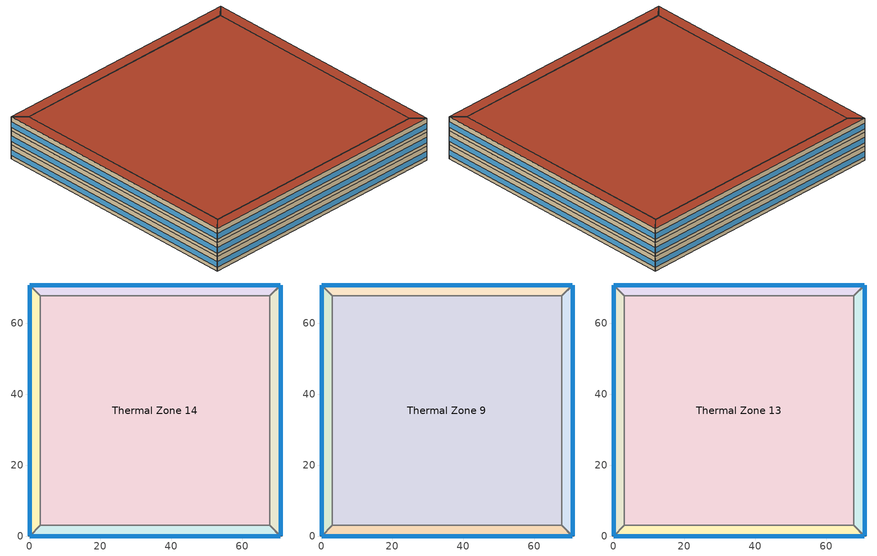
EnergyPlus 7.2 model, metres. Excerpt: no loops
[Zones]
Thermal Zone 14
 floor ground (000_ExtSlabCarpet_4in_ClimateZone 1-8): 3,3 3,67.71 67.71,67.71 67.71,3 z0
 wall to Thermal Zone 12 (000_Interior Wall): 67.71,3 67.71,67.71 z0:4
 wall to Thermal Zone 15 (000_Interior Wall): 67.71,67.71 3,67.71 z0:4
 wall to Thermal Zone 10 (000_Interior Wall): 3,67.71 3,3 z0:4
 wall to Thermal Zone 8 (000_Interior Wall): 3,3 67.71,3 z0:4
Thermal Zone 15
 floor ground (000_ExtSlabCarpet_4in_ClimateZone 1-8): 0,70.71 70.71,70.71 67.71,67.71 3,67.71 z0
 wall outside (ASHRAE_189.1-2009_ExtWall_SteelFrame_ClimateZone 4-8): 70.71,70.71 0,70.71 z0:4
 wall to Thermal Zone 12 (000_Interior Wall): 67.71,67.71 70.71,70.71 z0:4
 wall to Thermal Zone 10 (000_Interior Wall): 0,70.71 3,67.71 z0:4
 window (ASHRAE_189.1-2009_ExtWindow_ClimateZone 4-5): 70.69,70.71 0.03,70.71 z1:2.6
Thermal Zone 10
 floor ground (000_ExtSlabCarpet_4in_ClimateZone 1-8): 0,0 0,70.71 3,67.71 3,3 z0
 wall outside (ASHRAE_189.1-2009_ExtWall_SteelFrame_ClimateZone 4-8): 0,70.71 0,0 z0:4
 wall to Thermal Zone 8 (000_Interior Wall): 0,0 3,3 z0:4
 window (ASHRAE_189.1-2009_ExtWindow_ClimateZone 4-5): 0,70.69 0,0.03 z1:2.6
Thermal Zone 8
 floor ground (000_ExtSlabCarpet_4in_ClimateZone 1-8): 70.71,0 0,0 3,3 67.71,3 z0
 wall outside (ASHRAE_189.1-2009_ExtWall_SteelFrame_ClimateZone 4-8): 0,0 70.71,0 z0:4
 wall to Thermal Zone 12 (000_Interior Wall): 70.71,0 67.71,3 z0:4
 window (ASHRAE_189.1-2009_ExtWindow_ClimateZone 4-5): 0.03,0 70.69,0 z1:2.6
Thermal Zone 12
 floor ground (000_ExtSlabCarpet_4in_ClimateZone 1-8): 70.71,70.71 70.71,0 67.71,3 67.71,67.71 z0
 wall outside (ASHRAE_189.1-2009_ExtWall_SteelFrame_ClimateZone 4-8): 70.71,0 70.71,70.71 z0:4
 window (ASHRAE_189.1-2009_ExtWindow_ClimateZone 4-5): 70.71,0.03 70.71,70.69 z1:2.6
Thermal Zone 3
 floor to Thermal Zone 8 (000_Interior Floor): 70.71,0 0,0 3,3 67.71,3 z4
 wall outside (ASHRAE_189.1-2009_ExtWall_SteelFrame_ClimateZone 4-8): 0,0 70.71,0 z4:8
 wall to Thermal Zone 9 (000_Interior Wall): 67.71,3 3,3 z4:8
 wall to Thermal Zone 5 (000_Interior Wall): 70.71,0 67.71,3 z4:8
 wall to Thermal Zone 7 (000_Interior Wall): 3,3 0,0 z4:8
 window (ASHRAE_189.1-2009_ExtWindow_ClimateZone 4-5): 0.03,0 70.69,0 z5:6.6
Thermal Zone 9
 floor to Thermal Zone 14 (000_Interior Floor): 3,3 3,67.71 67.71,67.71 67.71,3 z4
 wall to Thermal Zone 11 (000_Interior Wall): 67.71,67.71 3,67.71 z4:8
 wall to Thermal Zone 7 (000_Interior Wall): 3,67.71 3,3 z4:8
 wall to Thermal Zone 5 (000_Interior Wall): 67.71,3 67.71,67.71 z4:8
Thermal Zone 11
 floor to Thermal Zone 15 (000_Interior Floor): 0,70.71 70.71,70.71 67.71,67.71 3,67.71 z4
 wall outside (ASHRAE_189.1-2009_ExtWall_SteelFrame_ClimateZone 4-8): 70.71,70.71 0,70.71 z4:8
 wall to Thermal Zone 5 (000_Interior Wall): 67.71,67.71 70.71,70.71 z4:8
 wall to Thermal Zone 7 (000_Interior Wall): 0,70.71 3,67.71 z4:8
 window (ASHRAE_189.1-2009_ExtWindow_ClimateZone 4-5): 70.69,70.71 0.03,70.71 z5:6.6
Thermal Zone 7
 floor to Thermal Zone 10 (000_Interior Floor): 0,0 0,70.71 3,67.71 3,3 z4
 wall outside (ASHRAE_189.1-2009_ExtWall_SteelFrame_ClimateZone 4-8): 0,70.71 0,0 z4:8
 window (ASHRAE_189.1-2009_ExtWindow_ClimateZone 4-5): 0,70.69 0,0.03 z5:6.6
Thermal Zone 5
 floor to Thermal Zone 12 (000_Interior Floor): 70.71,70.71 70.71,0 67.71,3 67.71,67.71 z4
 wall outside (ASHRAE_189.1-2009_ExtWall_SteelFrame_ClimateZone 4-8): 70.71,0 70.71,70.71 z4:8
 window (ASHRAE_189.1-2009_ExtWindow_ClimateZone 4-5): 70.71,0.03 70.71,70.69 z5:6.6
Thermal Zone 13
 floor to Thermal Zone 9 (000_Interior Floor): 3,3 3,67.71 67.71,67.71 67.71,3 z8
 wall to Thermal Zone 1 (000_Interior Wall): 3,67.71 3,3 z8:12
 wall to Thermal Zone 2 (000_Interior Wall): 3,3 67.71,3 z8:12
 wall to Thermal Zone 6 (000_Interior Wall): 67.71,67.71 3,67.71 z8:12
 wall to Thermal Zone 4 (000_Interior Wall): 67.71,3 67.71,67.71 z8:12
 roof outside (ASHRAE_189.1-2009_ExtRoof_IEAD_ClimateZone 2-5): 67.71,3 67.71,67.71 3,67.71 3,3 z12
Thermal Zone 6
 floor to Thermal Zone 11 (000_Interior Floor): 0,70.71 70.71,70.71 67.71,67.71 3,67.71 z8
 wall outside (ASHRAE_189.1-2009_ExtWall_SteelFrame_ClimateZone 4-8): 70.71,70.71 0,70.71 z8:12
 wall to Thermal Zone 1 (000_Interior Wall): 0,70.71 3,67.71 z8:12
 wall to Thermal Zone 4 (000_Interior Wall): 67.71,67.71 70.71,70.71 z8:12
 window (ASHRAE_189.1-2009_ExtWindow_ClimateZone 4-5): 70.69,70.71 0.03,70.71 z9:10.6
 roof outside (ASHRAE_189.1-2009_ExtRoof_IEAD_ClimateZone 2-5): 3,67.71 67.71,67.71 70.71,70.71 0,70.71 z12
Thermal Zone 2
 floor to Thermal Zone 3 (000_Interior Floor): 70.71,0 0,0 3,3 67.71,3 z8
 wall outside (ASHRAE_189.1-2009_ExtWall_SteelFrame_ClimateZone 4-8): 0,0 70.71,0 z8:12
 wall to Thermal Zone 4 (000_Interior Wall): 70.71,0 67.71,3 z8:12
 wall to Thermal Zone 1 (000_Interior Wall): 3,3 0,0 z8:12
 window (ASHRAE_189.1-2009_ExtWindow_ClimateZone 4-5): 0.03,0 70.69,0 z9:10.6
 roof outside (ASHRAE_189.1-2009_ExtRoof_IEAD_ClimateZone 2-5): 67.71,3 3,3 0,0 70.71,0 z12
Thermal Zone 4
 floor to Thermal Zone 5 (000_Interior Floor): 70.71,70.71 70.71,0 67.71,3 67.71,67.71 z8
 wall outside (ASHRAE_189.1-2009_ExtWall_SteelFrame_ClimateZone 4-8): 70.71,0 70.71,70.71 z8:12
 window (ASHRAE_189.1-2009_ExtWindow_ClimateZone 4-5): 70.71,0.03 70.71,70.69 z9:10.6
 roof outside (ASHRAE_189.1-2009_ExtRoof_IEAD_ClimateZone 2-5): 67.71,67.71 67.71,3 70.71,0 70.71,70.71 z12
Thermal Zone 1
 floor to Thermal Zone 7 (000_Interior Floor): 0,0 0,70.71 3,67.71 3,3 z8
 wall outside (ASHRAE_189.1-2009_ExtWall_SteelFrame_ClimateZone 4-8): 0,70.71 0,0 z8:12
 window (ASHRAE_189.1-2009_ExtWindow_ClimateZone 4-5): 0,70.69 0,0.03 z9:10.6
 roof outside (ASHRAE_189.1-2009_ExtRoof_IEAD_ClimateZone 2-5): 3,3 3,67.71 0,70.71 0,0 z12
[Site:Location]
San Francisco Intl Ap_CA_USA Design_Conditions: Latitude {deg}=37.62; Longitude {deg}=-122.4; Time Zone {hr}=-8; Elevation {m}=2
[SizingPeriod:DesignDay] Day of Month=21; Dry-Bulb Temperature Range Modifier Type=DefaultMultipliers; Barometric Pressure {Pa}=101301; Rain Indicator=No; Snow Indicator=No; Daylight Saving Time Indicator=No
Name | Month | Day Type | Maximum Dry-Bulb Temperature {C} | Daily Dry-Bulb Temperature Range {deltaC} | Humidity Condition Type | Wetbulb or DewPoint at Maximum Dry-Bulb {C} | Wind Speed {m/s} | Wind Direction {deg} | Solar Model Indicator | Sky Clearness | ASHRAE Clear Sky Optical Depth for Beam Irradiance (taub) | ASHRAE Clear Sky Optical Depth for Diffuse Irradiance (taud)
San Francisco Intl Ap Ann Hum_n 99% Condns DP=>MCDB | 1 | WinterDesignDay | 11.2 | 0 | Dewpoint | -1.2 | 2.2 | 150 | ASHRAEClearSky | 0
San Francisco Intl Ap Ann Clg .4% Condns WB=>MDB | 8 | SummerDesignDay | 25.7 | 8.5 | Wetbulb | 18.6 | 5.9 | 310 | ASHRAETau |  | 0.365 | 2.435
San Francisco Intl Ap Ann Clg 1% Condns WB=>MDB | 8 | SummerDesignDay | 23.9 | 8.5 | Wetbulb | 17.8 | 5.9 | 310 | ASHRAETau |  | 0.365 | 2.435
San Francisco Intl Ap Ann Htg 99.6% Condns DB | 1 | WinterDesignDay | 3.8 | 0 | Wetbulb | 3.8 | 2.2 | 150 | ASHRAEClearSky | 0
[Building]
Building 1
[Material] Thermal Absorptance=0.9
Name | Roughness | Thickness {m} | Conductivity {W/m-K} | Density {kg/m3} | Specific Heat {J/kg-K} | Solar Absorptance | Visible Absorptance
000_G01a 19mm gypsum board | MediumSmooth | 0.019 | 0.16 | 800 | 1090 | 0.7 | 0.7
Roof Membrane | VeryRough | 0.0095 | 0.16 | 1121.29 | 1460 | 0.7 | 0.7
Roof Insulation [21] | MediumRough | 0.2105 | 0.049 | 265 | 836.8 | 0.7 | 0.7
000_F16 Acoustic tile | MediumSmooth | 0.0191 | 0.06 | 368 | 590 | 0.7 | 0.7
Wall Insulation [39] | MediumRough | 0.1184 | 0.045 | 265 | 836.8 | 0.7 | 0.7
Metal Decking | MediumSmooth | 0.0015 | 45.006 | 7680 | 418.4 | 0.7 | 0.3
000_M11 100mm lightweight concrete | MediumRough | 0.1016 | 0.53 | 1280 | 840 | 0.7 | 0.7
MAT-CC05 4 HW CONCRETE | Rough | 0.1016 | 1.311 | 2240 | 836.8 | 0.7 | 0.7
1/2IN Gypsum | Smooth | 0.0127 | 0.16 | 784.9 | 830 | 0.92 | 0.92
[Material:AirGap]
Name | Thermal Resistance {m2-K/W}
000_F04 Wall air space resistance | 0.15
000_F05 Ceiling air space resistance | 0.18
[Material:NoMass] Thermal Absorptance=0.9; Solar Absorptance=0.7
Name | Roughness | Thermal Resistance {m2-K/W} | Visible Absorptance
MAT-SHEATH | Rough | 0.3626 | 0.7
CP02 CARPET PAD | VeryRough | 0.2165 | 0.8
[WindowMaterial:Glazing]
Theoretical Glass [207]: Optical Data Type=SpectralAverage; Thickness {m}=0.003; Solar Transmittance at Normal Incidence=0.3311; Front Side Solar Reflectance at Normal Incidence=0.6189; Back Side Solar Reflectance at Normal Incidence=0.6189; Visible Transmittance at Normal Incidence=0.44; Front Side Visible Reflectance at Normal Incidence=0.51; Back Side Visible Reflectance at Normal Incidence=0.51; Infrared Transmittance at Normal Incidence=0; Front Side Infrared Hemispherical Emissivity=0.9; Back Side Infrared Hemispherical Emissivity=0.9; Conductivity {W/m-K}=0.0133; Dirt Correction Factor for Solar and Visible Transmittance=1; Solar Diffusing=No
[Construction]
ASHRAE_189.1-2009_ExtWall_SteelFrame_ClimateZone 4-8: MAT-SHEATH, Wall Insulation [39], 1/2IN Gypsum
000_ExtSlabCarpet_4in_ClimateZone 1-8: MAT-CC05 4 HW CONCRETE, CP02 CARPET PAD
000_Interior Wall: 000_G01a 19mm gypsum board, 000_F04 Wall air space resistance, 000_G01a 19mm gypsum board
000_Interior Floor: 000_F16 Acoustic tile, 000_F05 Ceiling air space resistance, 000_M11 100mm lightweight concrete
ASHRAE_189.1-2009_ExtRoof_IEAD_ClimateZone 2-5: Roof Membrane, Roof Insulation [21], Metal Decking
ASHRAE_189.1-2009_ExtWindow_ClimateZone 4-5: Theoretical Glass [207]
[AvailabilityManager:Scheduled]
Name | Schedule
AvailabilityManager:Scheduled {d135cd8f-08f9-4f61-a01b-ca1f87e191bf} | Schedule:Compact {028fc4d0-3d70-4b03-93c3-a106354ebf30}
AvailabilityManager:Scheduled {9b029ca7-e4a3-46ed-9ce9-886b2c64f9ba} | Schedule:Compact {53640d35-aa14-451b-ae93-316bd0f36615}
[Zone]
Thermal Zone 3; Thermal Zone 9; Thermal Zone 14; Thermal Zone 15; Thermal Zone 10; Thermal Zone 11; Thermal Zone 7; Thermal Zone 13; Thermal Zone 6; Thermal Zone 5; Thermal Zone 8; Thermal Zone 12; Thermal Zone 2; Thermal Zone 4; Thermal Zone 1
[Schedule:Compact]
Schedule:Compact {028fc4d0-3d70-4b03-93c3-a106354ebf30}; Schedule:Compact {53640d35-aa14-451b-ae93-316bd0f36615}: Through: 12/31, For: AllDays, Until: 24:00, 1
